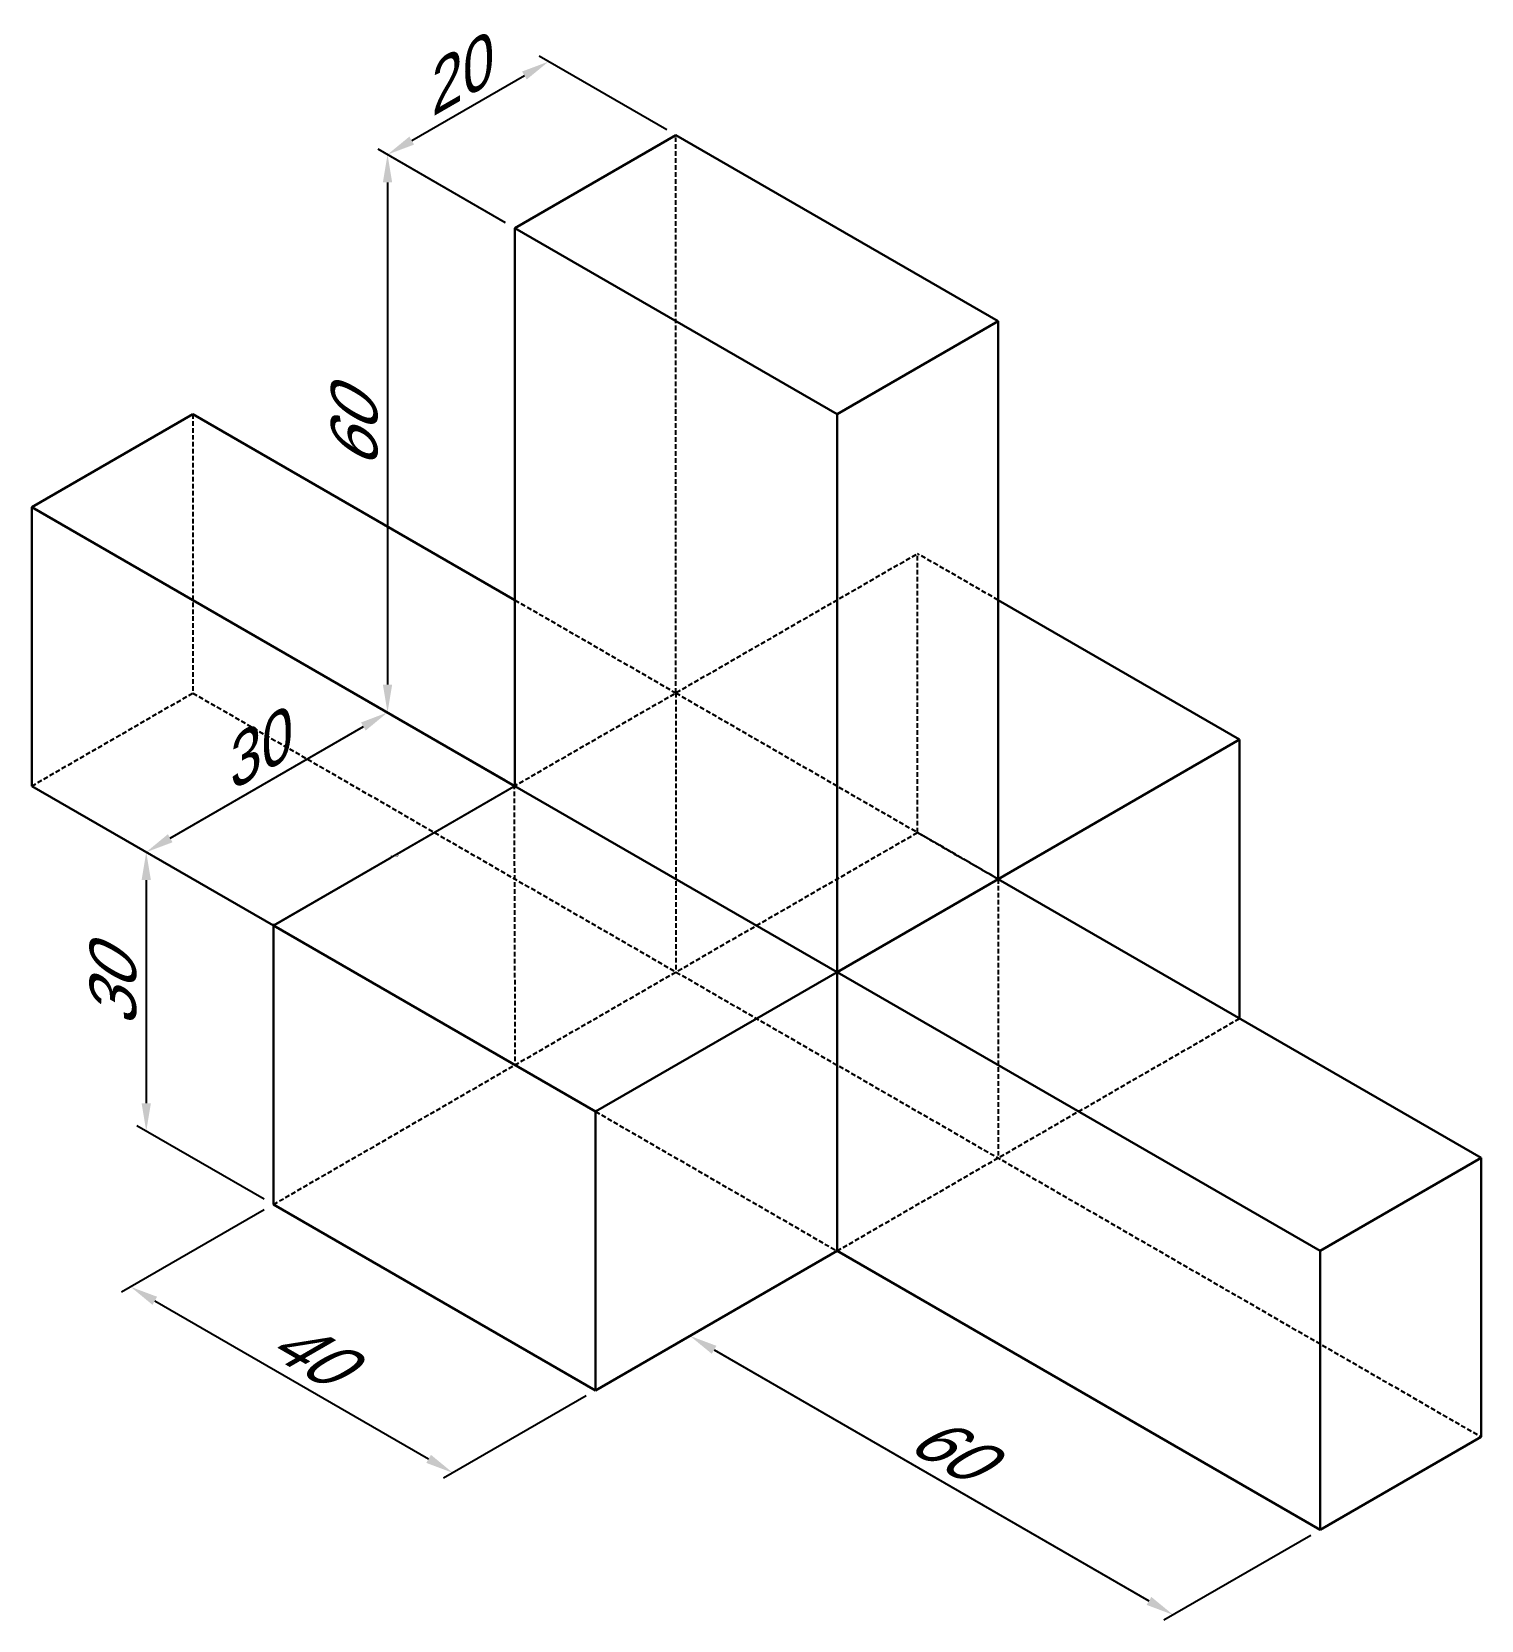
# Model space of a CAD drawing. Header units: inches. Extents: x -52 to 104, y -150 to 21.
import ezdxf

# ---------------------------------------------------------------- set-up
doc = ezdxf.new("R2010")
doc.units = ezdxf.units.IN
doc.header["$MEASUREMENT"] = 0
doc.linetypes.add('HIDDENX2', pattern=[0.75, 0.5, -0.25])
doc.layers.add('Matmenys', color=160, linetype='Continuous', lineweight=13)
doc.layers.add('Pagrindinis', color=255, linetype='Continuous', lineweight=30)
doc.layers.add('Nematomos', color=10, linetype='HIDDENX2')
doc.styles.get("Standard").update_dxf_attribs({"font": 'arial.ttf', "oblique": 30})
doc.dimstyles.get("Standard").update_dxf_attribs({"dimtxt": 0.18, "dimasz": 0.18, "dimexe": 0.18, "dimexo": 0.0625, "dimgap": 0.09, "dimtad": 0, "dimtih": 1, "dimtoh": 1, "dimdec": 4, "dimzin": 0, "dimdsep": 46, "dimtxsty": 'Standard', "dimcen": 0.09, "dimadec": 0, "dimazin": 0, "dimtfac": 1, "dimtdec": 4, "dimtofl": 0, "dimtmove": 0, "dimatfit": 3, "dimfxl": 1, "dimtolj": 1, "dimtzin": 0, "dimarcsym": 0})
doc.dimstyles.new('Stilius', dxfattribs={"dimtxt": 5, "dimasz": 3, "dimexe": 1, "dimexo": 1, "dimgap": 1, "dimtad": 1, "dimdec": 4, "dimdsep": 46, "dimtxsty": 'Standard', "dimcen": 0.09, "dimadec": 0, "dimazin": 0, "dimtfac": 1, "dimtdec": 4, "dimtofl": 0, "dimtmove": 0, "dimatfit": 3, "dimfxl": 1, "dimtolj": 1, "dimtzin": 0, "dimarcsym": 0})

# ---------------------------------------------------------------- blocks, each defined once
blk = doc.blocks.new('*D1')
at = {"layer": 'Defpoints', "color": 0, "transparency": 16777216}
for p in [(-25.98, -105), (8.66, -125), (-6.68, -133.86)]:
    blk.add_point(p, dxfattribs=at)
at = {"layer": 'Matmenys', "color": 0, "lineweight": -2, "transparency": 16777216}
for p, q in [((-26.98, -105.58), (-42.32, -114.44)), ((-38.73, -115.36), (-9.28, -132.36)), ((7.66, -125.58), (-7.68, -134.44))]:
    blk.add_line(p, q, dxfattribs=at)
at = {"layer": 'Matmenys', "color": 0, "transparency": 16777216}
for points in [[(-38.48, -114.92), (-38.98, -115.79), (-41.32, -113.86)], [(-9.03, -131.92), (-9.53, -132.79), (-6.68, -133.86)]]:
    blk.add_solid(points, dxfattribs=at)
at = {"layer": 'Matmenys', "color": 0, "transparency": 16777216, "insert": (-22.23, -120.78), "char_height": 5, "attachment_point": 5, "rotation": 330}
blk.add_mtext('\\A1;40', dxfattribs=at)
blk = doc.blocks.new('*D2')
at = {"layer": 'Defpoints', "color": 0, "transparency": 16777216}
for p in [(34.64, -110), (86.6, -140), (70.79, -149.13)]:
    blk.add_point(p, dxfattribs=at)
at = {"layer": 'Matmenys', "color": 0, "lineweight": -2, "transparency": 16777216}
for p, q in [((33.64, -110.58), (17.82, -119.71)), ((21.42, -120.63), (68.19, -147.63)), ((85.6, -140.58), (69.79, -149.71))]:
    blk.add_line(p, q, dxfattribs=at)
at = {"layer": 'Matmenys', "color": 0, "transparency": 16777216}
for points in [[(21.67, -120.2), (21.17, -121.06), (18.82, -119.13)], [(68.44, -147.2), (67.94, -148.06), (70.79, -149.13)]]:
    blk.add_solid(points, dxfattribs=at)
at = {"layer": 'Matmenys', "color": 0, "transparency": 16777216, "insert": (46.58, -131.05), "char_height": 5, "attachment_point": 5, "rotation": 330}
blk.add_mtext('\\A1;60', dxfattribs=at)
blk = doc.blocks.new('*D3')
at = {"layer": 'Defpoints', "color": 0, "transparency": 16777216}
for p in [(0, -60), (0, -60), (-25.98, -75)]:
    blk.add_point(p, dxfattribs=at)
at = {"layer": 'Pagrindinis', "color": 0, "lineweight": -2, "transparency": 16777216}
for p, q in [((-0.16, -60.09), (-12.68, -67.32)), ((-0.03, -59.95), (-0.09, -59.84)), ((-25.82, -74.91), (-13.31, -67.68)), ((-26.01, -74.95), (-26.07, -74.84))]:
    blk.add_line(p, q, dxfattribs=at)
at = {"layer": 'Pagrindinis', "color": 0, "transparency": 16777216}
for points in [[(-0.17, -60.06), (-0.14, -60.12), (0, -60)], [(-25.84, -74.88), (-25.81, -74.94), (-25.98, -75)]]:
    blk.add_solid(points, dxfattribs=at)
at = {"layer": 'Pagrindinis', "color": 0, "transparency": 16777216, "insert": (-12.99, -67.5), "char_height": 0.18, "attachment_point": 5}
blk.add_mtext('\\A1;30.0000', dxfattribs=at)
blk = doc.blocks.new('*D4')
at = {"layer": 'Defpoints', "color": 0, "transparency": 16777216}
for p in [(-13.7, -52.09), (-0.02, -59.97), (-25.98, -75)]:
    blk.add_point(p, dxfattribs=at)
at = {"layer": 'Matmenys', "color": 0, "lineweight": -2, "transparency": 16777216}
for p, q in [((-1.02, -59.4), (-14.7, -51.51)), ((-37.07, -65.61), (-16.3, -53.59)), ((-26.98, -74.42), (-40.67, -66.54))]:
    blk.add_line(p, q, dxfattribs=at)
at = {"layer": 'Matmenys', "color": 0, "transparency": 16777216}
for points in [[(-16.55, -53.16), (-16.05, -54.03), (-13.7, -52.09)], [(-37.32, -65.18), (-36.82, -66.05), (-39.67, -67.12)]]:
    blk.add_solid(points, dxfattribs=at)
at = {"layer": 'Matmenys', "color": 0, "transparency": 16777216, "insert": (-28.46, -56.53), "char_height": 5, "attachment_point": 5, "rotation": 30.0573}
blk.add_mtext('\\A1;30', dxfattribs=at)
blk = doc.blocks.new('*D5')
at = {"layer": 'Defpoints', "color": 0, "transparency": 16777216}
for p in [(3.62, 17.91), (17.32, 10), (0, 0)]:
    blk.add_point(p, dxfattribs=at)
at = {"layer": 'Matmenys', "color": 0, "lineweight": -2, "transparency": 16777216}
for p, q in [((16.32, 10.58), (2.62, 18.49)), ((-11.1, 9.41), (1.02, 16.41)), ((-1, 0.58), (-14.7, 8.49))]:
    blk.add_line(p, q, dxfattribs=at)
at = {"layer": 'Matmenys', "color": 0, "transparency": 16777216}
for points in [[(0.77, 16.84), (1.27, 15.98), (3.62, 17.91)], [(-11.35, 9.84), (-10.85, 8.98), (-13.7, 7.91)]]:
    blk.add_solid(points, dxfattribs=at)
at = {"layer": 'Matmenys', "color": 0, "transparency": 16777216, "insert": (-6.82, 15.99), "char_height": 5, "attachment_point": 5, "rotation": 30}
blk.add_mtext('\\A1;20', dxfattribs=at)
blk = doc.blocks.new('*D6')
at = {"layer": 'Defpoints', "color": 0, "transparency": 16777216}
for p in [(-25.98, -75), (-39.65, -97.11), (-25.98, -105)]:
    blk.add_point(p, dxfattribs=at)
at = {"layer": 'Matmenys', "color": 0, "lineweight": -2, "transparency": 16777216}
for p, q in [((-26.98, -74.42), (-40.65, -66.53)), ((-39.65, -70.11), (-39.65, -94.11)), ((-26.98, -104.42), (-40.65, -96.53))]:
    blk.add_line(p, q, dxfattribs=at)
at = {"layer": 'Matmenys', "color": 0, "transparency": 16777216}
for points in [[(-40.15, -70.11), (-39.15, -70.11), (-39.65, -67.11)], [(-40.15, -94.11), (-39.15, -94.11), (-39.65, -97.11)]]:
    blk.add_solid(points, dxfattribs=at)
at = {"layer": 'Matmenys', "color": 0, "transparency": 16777216, "insert": (-43.2, -82.11), "char_height": 5, "attachment_point": 5, "rotation": 90}
blk.add_mtext('\\A1;30', dxfattribs=at)
blk = doc.blocks.new('*D7')
at = {"layer": 'Defpoints', "color": 0, "transparency": 16777216}
for p in [(0, 0), (-13.7, -52.09), (0, -60)]:
    blk.add_point(p, dxfattribs=at)
at = {"layer": 'Matmenys', "color": 0, "lineweight": -2, "transparency": 16777216}
for p, q in [((-1, 0.58), (-14.7, 8.49)), ((-13.7, 4.91), (-13.7, -49.09)), ((-1, -59.42), (-14.7, -51.51))]:
    blk.add_line(p, q, dxfattribs=at)
at = {"layer": 'Matmenys', "color": 0, "transparency": 16777216}
for points in [[(-14.2, 4.91), (-13.2, 4.91), (-13.7, 7.91)], [(-14.2, -49.09), (-13.2, -49.09), (-13.7, -52.09)]]:
    blk.add_solid(points, dxfattribs=at)
at = {"layer": 'Matmenys', "color": 0, "transparency": 16777216, "insert": (-17.25, -22.09), "char_height": 5, "attachment_point": 5, "rotation": 90}
blk.add_mtext('\\A1;60', dxfattribs=at)

msp = doc.modelspace()

# ---------------------------------------------------------------- linework, layer by layer
msp.add_line((0, -60), (-25.98076, -75))
at = {"layer": 'Nematomos'}
for p, q in [((17.30257, -49.98964), (17.32051, 10)), ((-34.64102, -20), (-34.64102, -50)), ((-0.17088, -60.06402), (43.30127, -35)), ((43.30127, -65), (43.30127, -35)), ((51.96152, -40), (43.30127, -35)), ((0, -40), (17.30257, -49.98964)), ((-51.96152, -60), (-34.64102, -50)), ((-34.64102, -50), (103.92305, -130)), ((17.30257, -49.98964), (51.96152, -70)), ((17.30257, -49.98964), (17.32051, -80)), ((-0.09, -59.84412), (0, -90)), ((-25.98076, -105), (43.30127, -65)), ((51.96152, -70), (43.30127, -65)), ((51.96152, -70), (51.96152, -100)), ((34.64102, -110), (77.94229, -85)), ((8.66025, -95), (34.64102, -110))]:
    msp.add_line(p, q, dxfattribs=at)
at = {"layer": 'Pagrindinis'}
for p, q in [((0, 0), (17.32051, 10)), ((17.32051, 10), (51.96152, -10)), ((34.64102, -20), (0, 0)), ((0, 0), (0, -60)), ((51.96152, -10), (34.64102, -20)), ((51.96152, -70), (51.96152, -10)), ((-51.96152, -30), (-34.64102, -20)), ((-34.64102, -20), (0, -40)), ((34.64102, -20), (34.64102, -80)), ((-51.96152, -30), (0, -60)), ((-51.96152, -60), (-51.96152, -30)), ((77.94229, -55), (51.96152, -40)), ((51.96152, -70), (77.94229, -55)), ((77.94229, -55), (77.94229, -85)), ((-25.98076, -75), (-51.96152, -60)), ((0, -60), (34.64102, -80)), ((34.64102, -80), (51.96152, -70)), ((51.96152, -70), (103.92305, -100)), ((-25.98076, -75), (8.66025, -95)), ((-25.98076, -75), (-25.98076, -105)), ((8.66025, -95), (34.64102, -80)), ((34.64102, -80), (86.60254, -110)), ((34.64102, -110), (34.64102, -80)), ((8.66025, -95), (8.66025, -125)), ((103.92305, -100), (86.60254, -110)), ((103.92305, -100), (103.92305, -130)), ((-25.98076, -105), (8.66025, -125)), ((8.66025, -125), (34.64102, -110)), ((86.60254, -140), (34.64102, -110)), ((86.60254, -110), (86.60254, -140)), ((103.92305, -130), (86.60254, -140))]:
    msp.add_line(p, q, dxfattribs=at)

# ---------------------------------------------------------------- dimensions: what is measured, and where the dimension line sits
at = {"layer": 'Matmenys'}
for p1, p2, distance, picture, middle in [((0, 0), (17.32051, 10), 13.69985, '*D5', (-6.81603, 15.98648)), ((-25.98076, -75), (-0.015, -59.97402), 13.67696, '*D4', (-28.46309, -56.52772)), ((-25.98076, -105), (8.66025, -125), -15.34244, '*D1', (-22.22626, -120.78109)), ((34.64102, -110), (86.60254, -140), -15.81663, '*D2', (46.58158, -131.05487))]:
    dim = msp.add_aligned_dim(p1=p1, p2=p2, distance=distance, dimstyle='Stilius', dxfattribs=at)
    dim.commit()
    dim.dimension.update_dxf_attribs({"geometry": picture, "text_midpoint": middle})
for base, p1, p2, picture, middle in [((-13.69985, -52.09039), (0, 0), (0, -60), '*D7', (-17.25271, -22.09039)), ((-39.64984, -97.10816), (-25.98076, -75), (-25.98076, -105), '*D6', (-43.20441, -82.10816))]:
    dim = msp.add_linear_dim(base=base, p1=p1, p2=p2, angle=90, dimstyle='Stilius', dxfattribs=at)
    dim.commit()
    dim.dimension.update_dxf_attribs({"geometry": picture, "text_midpoint": middle})
at = {"layer": 'Pagrindinis'}
dim = msp.add_aligned_dim(p1=(-25.98076, -75), p2=(0, -60), distance=0, dimstyle='Standard', dxfattribs=at)
dim.commit()
dim.dimension.update_dxf_attribs({"geometry": '*D3', "text_midpoint": (-12.99038, -67.5)})

doc.saveas('drawing.dxf')
